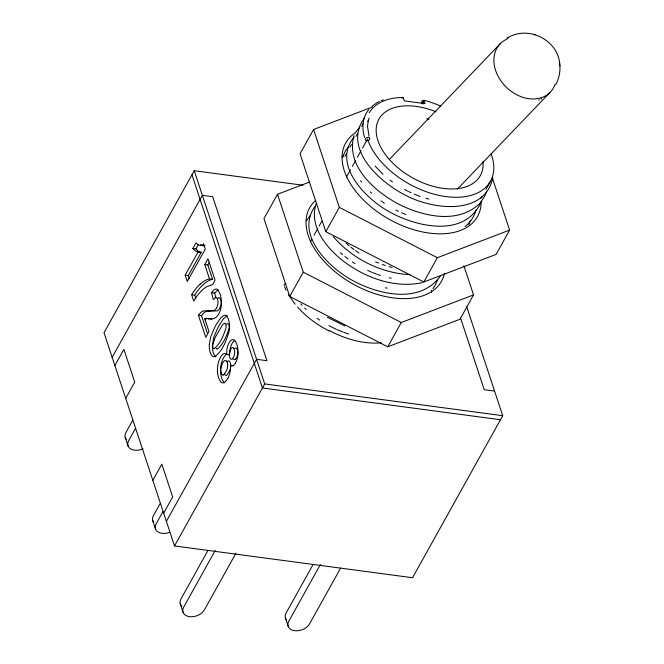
<?xml version="1.0" encoding="UTF-8"?>
<svg xmlns="http://www.w3.org/2000/svg" width="664" height="664" viewBox="0 0 664 664"><rect width="100%" height="100%" fill="white"/><g stroke="black" fill="none" stroke-linecap="round" stroke-linejoin="round"><path stroke-width="1" d="M559.661 63.362C560.665 70.616 559.262 78.161 555.785 84.602M212.746 344.79L215.161 337.495L222.423 324.945A15.878 6.939 -82.4 0 1 222.988 324.264L224.739 323.21A4.474 1.959 -82.4 0 1 226.092 327.252C223.992 334.971 220.257 343.844 214.082 348.816A4.49 1.967 -82.4 0 1 212.737 344.79M492.779 178.093C484.222 216.24 432.513 209.409 406.509 195.722C380.97 183.364 342.093 149.06 364.212 118.275M475.864 210.065C474.403 216.638 470.253 222.34 465.115 226.582M437.709 279.179L435.551 284.607L432.994 288.765M354.028 135.655C345.521 165.178 373.575 190.311 396.831 203.209C421.623 216.298 458.284 225.137 480.454 202.769M316.213 203.599C308.594 225.685 325.958 247.116 342.126 260.205C364.461 277.452 394.067 288.765 422.412 282.598M486.604 191.207L485.235 195.174L480.877 202.238M369.093 118.067L368.014 121.52L368.188 120.848L367.541 126.45L369.051 136.286M229.91 351.048L230.433 349.812A8.765 3.835 -82.4 0 1 230.806 349.115L231.18 348.55M468.776 224.722L470.253 220.821M342.541 157.028L345.861 150.147L348.816 146.595M480.055 204.172C462.708 238.559 413.539 226.208 387.253 210.604C364.611 197.49 332.017 163.958 354.02 137.124M216.522 307.971L217.443 305.847A5.179 2.266 -82.4 0 0 217.933 301.406L217.643 299.829A9.777 4.274 -82.4 0 0 217.402 299.074L216.937 298.078A5.677 2.482 -82.4 0 0 215.808 297.215L213.302 299.547L211.55 292.683L213.642 290.143L215.526 289.064A10.383 4.54 -82.4 0 1 216.663 289.155A14.915 6.524 -82.4 0 1 218.19 290.292L220.506 295.065L221.535 301.398A12.45 5.445 -82.4 0 1 221.427 304.71L221.071 307.291A11.62 5.08 -82.4 0 1 219.958 311.358C218.672 314.943 215.883 319.118 211.575 318.928A75.148 32.86 -82.4 0 1 210.571 318.861L206.96 318.421A42.853 18.741 -82.4 0 0 206.496 318.396L206.363 318.396A13.695 5.984 -82.4 0 0 206.056 318.421A15.388 6.731 -82.4 0 0 204.769 318.811L208.969 331.535L205.74 337.337L198.445 315.267A21.696 9.487 -82.4 0 1 202.611 311.233A20.559 8.989 -82.4 0 1 203.201 310.968L213.974 310.47A10.085 4.407 -82.4 0 0 216.539 308.046M219.626 308.387L220.548 306.262A5.179 2.266 -82.4 0 0 221.037 301.821L220.747 300.244A9.777 4.274 -82.4 0 0 220.506 299.489L220.041 298.493A5.677 2.482 -82.4 0 0 218.912 297.63L217.46 298.518M302.958 185.239L194.212 170.714L104.024 332.747L174.516 545.949L412.543 577.73L502.723 415.697L466.667 306.643M112.158 357.348L202.346 195.316L212.688 196.702L266.92 360.701L256.57 359.315L166.382 521.348M114.872 365.549L123.886 349.347L134.734 382.149L125.712 398.35M189.331 278.731L188.294 275.593L201.25 252.312L198.146 251.897A30.926 13.521 -82.4 0 1 192.875 248.46L195.98 242.875L198.154 244.684A36.968 16.168 -82.4 0 0 199.424 245.19L200.511 245.365A15.67 6.856 -82.4 0 0 203.624 243.987M192.867 248.477L195.971 248.892L198.312 244.692M203.616 243.962L205.3 249.05L187.265 281.461L185.19 275.178L198.146 251.897M209.467 262.081L207.857 264.977L212.588 279.303L209.484 278.888L204.753 264.562L207.981 258.761L215.078 280.225L212.629 284.624L206.728 286.674A62.35 27.265 -82.4 0 0 199.632 292.791A63.13 27.606 -82.4 0 0 195.349 298.41L193.755 301.099L191.68 294.824L194.784 295.231L195.822 298.377M132.692 420.353L125.928 432.505A11.612 7.76 -18.3 0 0 126.26 439.302M135.406 428.554L128.642 440.705A11.612 7.76 -18.3 0 0 130.866 449.038A11.612 7.76 -18.3 0 0 143.117 448.789M309.299 182.143L277.502 194.278L263.973 218.589L289.728 296.484L387.751 346.807L460.019 319.218L473.54 294.916L463.887 265.708M372.346 107.037L313.574 129.472L300.045 153.774L325.808 231.678L423.823 281.993L496.091 254.412L509.62 230.101L492.231 177.52M152.828 480.346L161.842 464.144L172.69 496.946L163.676 513.147M344.981 156.264L346.5 153.542M350.028 147.2L351.538 144.486M356.078 136.336L357.589 133.622M361.623 126.376L363.133 123.653M160.19 503.495L153.425 515.654A11.612 7.76 -18.3 0 0 153.749 522.452M310.354 241.829L311.74 239.347M314.047 235.205L317.732 228.574M319.118 226.092L321.882 221.12M346.326 177.205L350.476 169.752M352.318 166.432L355.547 160.63M357.398 157.318L361.083 150.695M362.469 148.205L367.541 139.091A69.662 41.923 29.1 0 0 446.889 196.71A69.662 41.923 29.1 0 0 491.177 154.106M162.896 511.695L156.131 523.854A11.612 7.76 -18.3 0 0 157.966 531.955A11.612 7.76 -18.3 0 0 169.503 532.395M289.728 296.484L303.257 272.182L277.502 194.278M325.808 231.678L339.329 207.367L313.574 129.472M174.516 545.949L264.704 383.916L194.212 170.714M421.922 103.874L423.939 100.247A69.662 41.923 29.1 0 1 440.473 105.999M208.023 550.356L180.973 598.961A11.612 7.76 -18.3 0 0 181.878 606.373M215.244 550.456L183.679 607.162A11.612 7.76 -18.3 0 0 189.522 616.649A11.612 7.76 -18.3 0 0 204.379 609.925L235.944 553.212M387.751 346.807L401.28 322.496L473.54 294.916M423.823 281.993L437.352 257.69L509.62 230.101M480.927 198.453L481.939 196.644M485.973 189.398L490.505 181.239M313.167 564.392L286.118 612.996A11.612 7.76 -18.3 0 0 286.441 619.803M320.388 564.491L288.823 621.197A11.612 7.76 -18.3 0 0 294.667 630.684A11.612 7.76 -18.3 0 0 309.524 623.961L340.64 568.06M227.735 378.505L225.561 381.543A13.097 5.727 -82.4 0 1 223.054 382.879A13.844 6.051 -82.4 0 1 222.432 382.854A13.28 5.802 -82.4 0 1 220.73 381.9L218.854 378.58A22.742 9.943 -82.4 0 1 218.315 376.878L217.626 373.342A14.724 6.441 -82.4 0 1 217.543 367.507L217.809 365.258A12.118 5.295 -82.4 0 1 218.614 361.747L219.867 358.518A17.181 7.511 -82.4 0 1 220.672 356.991A13.645 5.968 -82.4 0 1 223.594 353.771A10.84 4.739 -82.4 0 1 225.619 353.646L226.814 354.476L229.138 354.792M306.453 220.772L310.345 215.31M215.858 297.821L214.655 293.098L218.024 289.678M440.29 276.207C418.992 305.44 374.919 294.027 348.608 278.174C326.489 264.853 295.961 233.911 314.761 206.72M355.713 132.219L359.772 127.106M368.844 109.51C362.345 117.188 361.639 128.235 364.577 137.531M235.695 358.983L236.21 358.269A8.732 3.818 -82.4 0 0 236.6 357.597L237.023 356.668A5.312 2.324 -82.4 0 0 237.546 350.559L237.422 350.111A8.466 3.702 -82.4 0 0 237.189 349.438L236.832 348.733A5.27 2.307 -82.4 0 0 234.774 348.392M232.458 358.709L233.106 357.854A8.732 3.818 -82.4 0 0 233.496 357.182L233.819 356.493A5.295 2.316 -82.4 0 0 234.508 350.368L234.317 349.696A8.466 3.702 -82.4 0 0 234.085 349.023L233.819 348.476M389.411 159.41L500.515 43.417M457.322 189.174L549.792 92.636M226.515 324.248L227.843 323.625A4.474 1.959 -82.4 0 1 229.196 327.659C227.096 335.386 223.361 344.259 217.186 349.231A4.49 1.967 -82.4 0 1 216.265 348.326M372.039 106.19L377.036 102.688M559.752 64.142C558.109 39.633 527.365 24.767 507.055 38.271L507.761 37.865M507.96 37.748L508.624 37.375M540.986 99.052L541.683 98.687M377.359 102.522L379.244 101.542M538.77 100.081L539.467 99.766M381.236 100.662L383.327 99.882M223.013 374.977L223.162 374.977A6.018 2.631 -82.4 0 0 223.785 374.762L226.69 370.412A6.491 2.839 -82.4 0 0 227.42 363.142M410.02 274.672C380.721 273.153 352.343 258.777 333.253 236.591M204.753 264.562L207.857 264.977M185.19 275.178L188.294 275.593M211.55 292.683L214.655 293.098M198.445 315.267L201.549 315.682A21.696 9.487 -82.4 0 1 205.715 311.648A20.559 8.989 -82.4 0 1 206.305 311.374L217.078 310.885A10.085 4.407 -82.4 0 0 219.643 308.461M204.769 318.82L206.321 319.027M494.589 391.096L484.247 389.718L460.542 318.031M230.4 366.088L230.342 365.158L233.446 365.573M264.704 383.916L502.723 415.697M500.473 419.748L262.446 387.967L191.954 174.773M211.916 319.035L210.065 318.836A42.853 18.741 -82.4 0 0 209.6 318.811L209.467 318.811A13.695 5.984 -82.4 0 0 209.16 318.836A15.388 6.731 -82.4 0 0 208.28 319.052M385.294 287.819L387.212 288.134M389.311 277.801L391.245 278.158M425.939 198.312L428.869 199.075M389.137 266.646L392.059 267.434M535.45 34.76L533.707 34.271M377.575 274.473L380.513 275.394M382.331 264.504L385.244 265.476M343.761 332.299L348.642 333.967M372.579 272.572L376.745 274.149M414.261 194.154L420.071 196.411M375.575 261.882L378.463 263.035M336.98 329.61L342.782 331.967M401.579 212.762L405.704 214.497M344.956 325.958L327.352 317.301M426.902 118.524L428.786 119.354M367.648 270.422L371.749 272.248M408.551 191.547L410.999 192.668M336.167 329.228L328.921 325.626M395.91 210.056L398.334 211.243M339.329 207.367L437.352 257.69M303.257 272.182L401.28 322.496M404.575 189.464L407.754 191.132M329.195 331.037C317.425 324.962 306.444 317.093 297.63 307.142M200.578 244.701L201.258 245.099A36.968 16.168 -82.4 0 0 202.537 245.605L203.616 245.78A15.67 6.856 -82.4 0 0 204.935 245.547M352.418 261.915L355.008 263.641M355.672 250.743L359.058 253.075M317.043 318.263L319.583 320.031M381.012 200.885L384.348 203.275M344.931 256.52L348.202 258.977M390.034 180.102L392.466 181.953M350.783 247.108L353.978 249.581M340.341 252.644L342.632 254.578M346.201 243.265L349.181 245.871M370.246 191.913L371.707 193.241M383.062 174.341L375.094 166.075M304.743 307.98L306.112 309.358M300.792 303.83L302.02 305.241M295.09 304.22L288.491 294.799M360.552 180.649L361.606 182.094M284.565 286.607L286.076 290.234M423.939 100.247L425.068 103.659L404.376 100.903L403.247 97.483A69.662 41.923 29.1 0 0 369.184 112.789M201.549 315.682L207.475 333.618M285.337 617.661L288.3 626.617M125.147 437.161L128.111 446.117M152.645 520.31L155.608 529.266M180.185 603.617L183.156 612.581M227.378 363.191L227.246 362.668A8.707 3.81 -82.4 0 0 226.963 361.863L226.391 360.892A5.146 2.249 -82.4 0 0 225.279 360.469L225.121 360.51A8.566 3.752 -82.4 0 0 222.805 362.81L221.419 366.179A6.623 2.897 -82.4 0 0 220.987 368.263L220.913 368.952A6.208 2.714 -82.4 0 0 221.137 372.587M559.354 61.478L559.486 62.25M559.86 65.263L559.918 66.051M226.814 354.476L226.756 351.53A9.097 3.976 -82.4 0 1 227.171 348.069A10.483 4.582 -82.4 0 1 228.972 343.039L230.25 341.155A10.832 4.739 -82.4 0 1 232.35 339.694L233.155 339.644A10.964 4.797 -82.4 0 1 233.952 339.885C237.338 342.69 237.82 347.704 238.102 351.829A11.28 4.93 -82.4 0 1 238.002 354.294L237.778 356.111A10.798 4.723 -82.4 0 1 236.641 360.494L236.011 361.963A13.662 5.976 -82.4 0 1 235.371 363.166M229.852 353.605L229.86 351.945A9.097 3.976 -82.4 0 1 230.275 348.484M341.985 157.053A75.464 45.418 29.1 0 1 343.728 155.998M481.126 201.2A75.464 45.418 29.1 0 1 390.49 220.008A75.464 45.418 29.1 0 1 355.514 132.75M431.525 290.317A75.464 45.418 29.1 0 1 431.517 292.202M444.374 273.493A75.464 45.418 29.1 0 1 352.667 283.843A75.464 45.418 29.1 0 1 315.5 200.561M554.971 84.535A34.827 26.875 43.8 0 1 506.773 87.64A34.827 26.875 43.8 0 1 506.939 39.134M381.194 342.79A69.662 41.923 29.1 0 1 328.995 330.34M482.977 161.634A58.05 34.935 29.1 0 1 430.089 185.439A58.05 34.935 29.1 0 1 376.231 128.21A58.05 34.935 29.1 0 1 436.074 111.801M421.399 103.269A2.324 1.013 -82.4 0 1 422.843 100.662A2.324 1.013 -82.4 0 1 423.258 103.941M284.126 285.371A2.324 1.594 -19.8 0 1 285.844 283.412M367.707 140.702A2.324 1.594 -19.8 0 1 365.374 139.025A2.324 1.594 -19.8 0 1 368.869 137.523A2.324 1.594 -19.8 0 1 368.786 140.237M401.512 97.981A2.324 1.021 -82.4 0 1 403.089 98.903M201.25 252.353A30.926 13.521 -82.4 0 1 195.98 248.876M203.308 284.516A65.255 28.535 -82.4 0 1 212.596 279.245M194.768 295.165A58.44 25.556 -82.4 0 1 203.308 284.557M191.664 294.75A58.44 25.556 -82.4 0 1 200.204 284.142M200.204 284.101A65.255 28.535 -82.4 0 1 209.492 278.83M216.057 356.966A11.861 5.188 -82.4 0 1 215.202 356.377L213.75 354.045A18.111 7.918 -82.4 0 1 213.144 352.318L212.505 349.065A12.79 5.594 -82.4 0 1 212.389 345.471L213.833 337.146L217.767 327.925A76.144 33.3 -82.4 0 1 219.626 324.53L223.635 318.604L226.963 315.873A13.263 5.802 -82.4 0 1 227.387 315.749M230.275 348.484A10.483 4.582 -82.4 0 1 232.076 343.454L233.354 341.57A10.832 4.739 -82.4 0 1 234.923 340.292M235.703 359.025A5.221 2.282 -82.4 0 1 233.371 358.958M227.154 361.589A8.566 3.752 -82.4 0 1 228.225 360.934L228.383 360.884A5.146 2.249 -82.4 0 1 229.495 361.307L230.068 362.278A8.707 3.81 -82.4 0 1 230.35 363.083L230.483 363.606A6.15 2.689 -82.4 0 1 230.64 367.242A6.756 2.955 -82.4 0 1 229.902 370.52L226.889 375.177A6.018 2.631 -82.4 0 1 226.266 375.392L226.117 375.392A5.993 2.623 -82.4 0 1 224.656 374.197M224.374 382.779A13.28 5.802 -82.4 0 1 223.834 382.315L221.959 378.995A22.742 9.943 -82.4 0 1 221.419 377.293L220.73 373.757A14.724 6.441 -82.4 0 1 220.647 367.922L220.921 365.673A12.118 5.295 -82.4 0 1 221.718 362.162L222.971 358.933A17.181 7.511 -82.4 0 1 223.776 357.406A13.645 5.968 -82.4 0 1 226.698 354.186M235.405 363.249A10.541 4.606 -82.4 0 1 230.325 365.225M230.474 366.038A12.159 5.312 -82.4 0 1 227.76 378.58M229.893 351.024A5.129 2.241 -82.4 0 0 229.47 356.219L229.628 356.933A8.35 3.652 -82.4 0 0 229.927 357.83L230.093 358.211A5.246 2.291 -82.4 0 0 232.466 358.776M231.172 348.517A5.312 2.324 -82.4 0 1 233.836 348.442M221.145 372.587A7.462 3.262 -82.4 0 0 221.469 373.566A6.042 2.648 -82.4 0 0 223.013 374.994M209.318 344.292L209.285 345.056A12.79 5.594 -82.4 0 0 209.401 348.65L210.04 351.903A18.111 7.918 -82.4 0 0 210.646 353.63L212.098 355.962A11.861 5.188 -82.4 0 0 213.559 356.742L213.883 356.767A13.247 5.793 -82.4 0 0 214.962 356.568C222.581 350.907 226.192 341.022 228.864 332.199A14.118 6.175 -82.4 0 0 229.329 329.618L229.487 328.141A11.993 5.246 -82.4 0 0 229.495 323.949L228.399 318.928L226.723 316.064A11.861 5.188 -82.4 0 0 225.262 315.292L224.947 315.259A13.263 5.802 -82.4 0 0 223.859 315.458L220.531 318.189L216.522 324.115A76.144 33.3 -82.4 0 0 214.663 327.51L210.729 336.731L209.318 344.292"/></g></svg>
